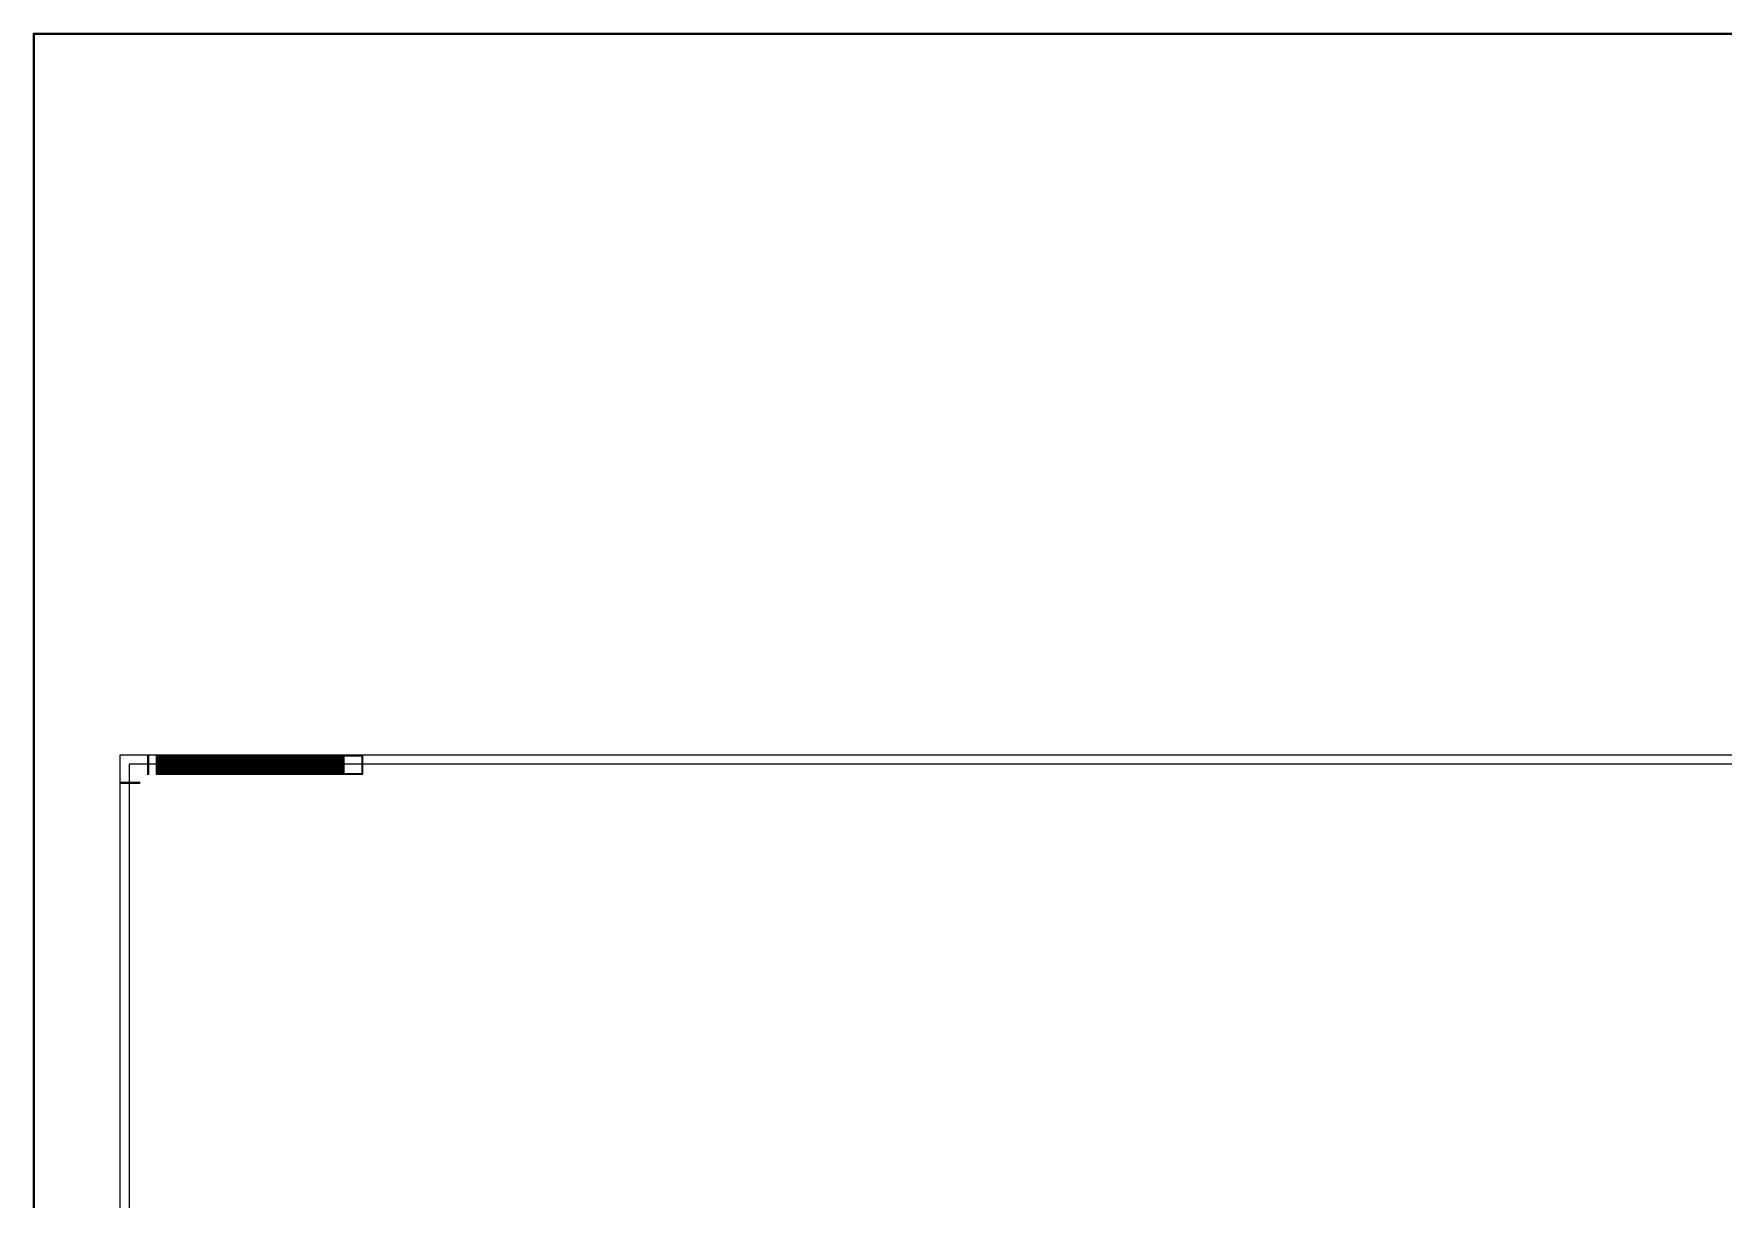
# Model space of a CAD drawing. Header units: millimetres. Extents: x -23 to 921, y -166 to 800.
# Drawn here: x -22.8 to 424, y 491.3 to 799.6 of the extents above; entities that cross this region are included whole.
import ezdxf

# ---------------------------------------------------------------- set-up
doc = ezdxf.new("R2010")
doc.units = ezdxf.units.MM
doc.header["$MEASUREMENT"] = 0
doc.layers.add('Layer 1', color=7, linetype='Continuous', lineweight=0)

# ---------------------------------------------------------------- blocks, each defined once
blk = doc.blocks.new('Block_0')
at = {"layer": 'Layer 1'}
blk.add_lwpolyline([(0, 608.82), (855.82, 608.82), (855.82, 0), (0, 0)], close=True, dxfattribs=at)
blk = doc.blocks.new('Block_1')
at = {"layer": 'Layer 1', "color": 250, "lineweight": 40, "true_color": 0x1d1d1b}
blk.add_lwpolyline([(920.54, -166.43), (-22.82, -166.43), (-22.82, 799.63), (920.54, 799.63)], close=True, dxfattribs=at)
at = {"layer": 'Layer 1'}
blk.add_lwpolyline([(2.41, 2.41), (853.41, 2.41), (853.41, 606.41), (2.41, 606.41)], close=True, dxfattribs=at)
blk = doc.blocks.new('Block_2')
at = {"layer": 'Layer 1', "true_color": 0x000000, "transparency": 33554687}
h = blk.add_hatch(color=18, dxfattribs=at)
h.dxf.hatch_style = 2
h.paths.add_polyline_path([(9.7, 603.7), (14.64, 603.7), (14.64, 608.64), (9.7, 608.64)])
at = {"layer": 'Layer 1', "true_color": 0x0b0700, "transparency": 33554687}
h = blk.add_hatch(color=18, dxfattribs=at)
h.dxf.hatch_style = 2
h.paths.add_polyline_path([(14.64, 603.7), (19.58, 603.7), (19.58, 608.64), (14.64, 608.64)])
at = {"layer": 'Layer 1', "true_color": 0x1d160f, "transparency": 33554687}
h = blk.add_hatch(color=28, dxfattribs=at)
h.dxf.hatch_style = 2
h.paths.add_polyline_path([(19.58, 603.7), (24.52, 603.7), (24.52, 608.64), (19.58, 608.64)])
at = {"layer": 'Layer 1', "true_color": 0x2f2722, "transparency": 33554687}
h = blk.add_hatch(color=250, dxfattribs=at)
h.dxf.hatch_style = 2
h.paths.add_polyline_path([(24.52, 603.7), (29.46, 603.7), (29.46, 608.64), (24.52, 608.64)])
at = {"layer": 'Layer 1', "true_color": 0x453a36, "transparency": 33554687}
h = blk.add_hatch(color=39, dxfattribs=at)
h.dxf.hatch_style = 2
h.paths.add_polyline_path([(29.46, 603.7), (34.4, 603.7), (34.4, 608.64), (29.46, 608.64)])
at = {"layer": 'Layer 1', "true_color": 0x5d514c, "transparency": 33554687}
h = blk.add_hatch(color=251, dxfattribs=at)
h.dxf.hatch_style = 2
h.paths.add_polyline_path([(34.4, 603.7), (39.33, 603.7), (39.33, 608.64), (34.4, 608.64)])
at = {"layer": 'Layer 1', "true_color": 0x776c68, "transparency": 33554687}
h = blk.add_hatch(color=8, dxfattribs=at)
h.dxf.hatch_style = 2
h.paths.add_polyline_path([(39.33, 603.7), (44.27, 603.7), (44.27, 608.64), (39.33, 608.64)])
at = {"layer": 'Layer 1', "true_color": 0x958b87, "transparency": 33554687}
h = blk.add_hatch(color=252, dxfattribs=at)
h.dxf.hatch_style = 2
h.paths.add_polyline_path([(44.27, 603.7), (49.21, 603.7), (49.21, 608.64), (44.27, 608.64)])
at = {"layer": 'Layer 1', "true_color": 0xb5aeac, "transparency": 33554687}
h = blk.add_hatch(color=253, dxfattribs=at)
h.dxf.hatch_style = 2
h.paths.add_polyline_path([(49.21, 603.7), (54.15, 603.7), (54.15, 608.64), (49.21, 608.64)])
at = {"layer": 'Layer 1', "true_color": 0xd8d4d3, "transparency": 33554687}
h = blk.add_hatch(color=254, dxfattribs=at)
h.dxf.hatch_style = 2
h.paths.add_polyline_path([(54.15, 603.7), (59.09, 603.7), (59.09, 608.64), (54.15, 608.64)])
at = {"layer": 'Layer 1'}
for points in [[(0, 608.82), (855.82, 608.82), (855.82, 0), (0, 0)], [(9.7, 603.7), (14.64, 603.7), (14.64, 608.64), (9.7, 608.64)], [(14.64, 603.7), (19.58, 603.7), (19.58, 608.64), (14.64, 608.64)], [(19.58, 603.7), (24.52, 603.7), (24.52, 608.64), (19.58, 608.64)], [(24.52, 603.7), (29.46, 603.7), (29.46, 608.64), (24.52, 608.64)], [(29.46, 603.7), (34.4, 603.7), (34.4, 608.64), (29.46, 608.64)], [(34.4, 603.7), (39.33, 603.7), (39.33, 608.64), (34.4, 608.64)], [(39.33, 603.7), (44.27, 603.7), (44.27, 608.64), (39.33, 608.64)], [(44.27, 603.7), (49.21, 603.7), (49.21, 608.64), (44.27, 608.64)], [(49.21, 603.7), (54.15, 603.7), (54.15, 608.64), (49.21, 608.64)], [(54.15, 603.7), (59.09, 603.7), (59.09, 608.64), (54.15, 608.64)], [(59.09, 603.7), (64.03, 603.7), (64.03, 608.64), (59.09, 608.64)]]:
    blk.add_lwpolyline(points, close=True, dxfattribs=at)
at = {"layer": 'Layer 1', "color": 250, "lineweight": 35, "true_color": 0x3a302b}
for points in [[(9.7, 608.64), (14.64, 608.64), (14.64, 603.7), (9.7, 603.7)], [(14.64, 608.64), (19.58, 608.64), (19.58, 603.7), (14.64, 603.7)], [(19.58, 608.64), (24.52, 608.64), (24.52, 603.7), (19.58, 603.7)], [(24.52, 608.64), (29.46, 608.64), (29.46, 603.7), (24.52, 603.7)], [(29.46, 608.64), (34.4, 608.64), (34.4, 603.7), (29.46, 603.7)], [(34.4, 608.64), (39.33, 608.64), (39.33, 603.7), (34.4, 603.7)], [(39.33, 608.64), (44.27, 608.64), (44.27, 603.7), (39.33, 603.7)], [(44.27, 608.64), (49.21, 608.64), (49.21, 603.7), (44.27, 603.7)], [(49.21, 608.64), (54.15, 608.64), (54.15, 603.7), (49.21, 603.7)], [(54.15, 608.64), (59.09, 608.64), (59.09, 603.7), (54.15, 603.7)], [(59.09, 608.64), (64.03, 608.64), (64.03, 603.7), (59.09, 603.7)]]:
    blk.add_lwpolyline(points, close=True, dxfattribs=at)
at = {"layer": 'Layer 1', "color": 7, "lineweight": 40, "true_color": 0xffffff}
for points in [[(7.41, 603.53), (7.41, 603.53), (7.41, 608.82), (7.41, 608.82)], [(5.29, 601.41), (5.29, 601.41), (0, 601.41), (0, 601.41)]]:
    blk.add_open_spline(points, degree=3, dxfattribs=at)
at = {"layer": 'Layer 1', "color": 18, "lineweight": 9, "true_color": 0x000000}
for points in [[(7.41, 603.53), (7.41, 603.53), (7.41, 608.82), (7.41, 608.82)], [(5.29, 601.41), (5.29, 601.41), (0, 601.41), (0, 601.41)]]:
    blk.add_open_spline(points, degree=3, dxfattribs=at)
blk = doc.blocks.new('Block_5')
at = {"layer": 'Layer 1'}
blk.add_lwpolyline([(0, 608.82), (855.82, 608.82), (855.82, 0), (0, 0)], close=True, dxfattribs=at)

msp = doc.modelspace()

# ---------------------------------------------------------------- block references
at = {"layer": 'Layer 1'}
for name in ['Block_1', 'Block_0', 'Block_2', 'Block_5']:
    msp.add_blockref(name, (0, 0), dxfattribs=at)

doc.saveas('drawing.dxf')
